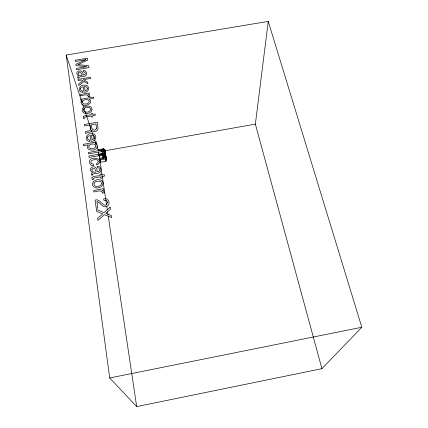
<?xml version="1.0" encoding="UTF-8"?>
<svg xmlns="http://www.w3.org/2000/svg" width="428" height="428" viewBox="0 0 428 428"><rect width="100%" height="100%" fill="white"/><g stroke="black" fill="none" stroke-linecap="round" stroke-linejoin="round"><path stroke-width="0.64" d="M321.92 368.685L255.372 124.125L268.244 21.4L66.185 55.057L109.707 377.967L136.676 406.6L321.92 368.685L361.815 327.265L268.244 21.4M94.23 138.613C95.663 136.848 93.502 134.59 91.522 135.216L92.175 139.705L94.23 138.613L91.437 130.38M109.707 377.967L361.815 327.265M100.227 155.059L99.05 155.268L99.51 158.328L103.036 157.697L103.362 158.692M106.01 157.22L105.727 156.322L104.919 156.466L105.208 157.365L106.01 157.22L104.807 149.426L104.009 149.57L103.72 148.655L98.21 149.634L98.338 150.496L102.848 149.698L103.335 151.212L102.051 151.437M105.818 159.954L106.021 161.26L100.505 162.244L99.772 160.077L99.638 159.2L104.181 158.392L102.848 149.698M99.772 160.077L105.32 159.088L106.021 161.26M104.807 149.426L106.476 160.035L105.673 160.179L104.919 156.466M104.555 150.854L255.372 124.125M98.558 151.967L98.922 154.401L102.442 153.775L102.929 155.278L101.982 150.742L102.442 153.775M101.399 154.856L102.576 154.647L103.432 158.579M99.51 158.328L100.013 159.81M99.638 159.2L100.141 160.682M99.05 155.268L99.558 156.766M98.922 154.401L99.43 155.899M98.21 149.634L98.579 150.742M66.185 55.057L82.101 102.527M82.738 104.427L83.588 106.963M84.011 108.225L91.014 129.117M94.62 139.876L96.107 144.306M96.958 146.836L98.231 150.635M105.727 156.322L106.476 160.035M104.823 153.47L105.021 154.765M104.239 150.624L104.437 151.919M104.635 153.219L104.833 154.513M104.009 149.57L105.208 157.365M103.72 148.655L105.32 159.088M103.619 153.069L103.811 154.31M103.999 155.546L104.186 156.782M102.576 154.647L103.036 157.697M99.339 154.438L99.531 155.733M100.216 160.286L100.505 162.244M98.75 152.561L102.099 174.999M102.297 176.315L106.535 204.691M106.733 206.007L107.321 209.966M107.615 211.946L108.011 214.589M108.209 215.905L136.676 406.6M95.958 145.734C95.942 148.837 90.426 149.875 88.799 147.473C87.836 143.91 94.984 142.545 95.958 145.734M102.618 192.985L104.368 192.916L104.041 191.642L102.067 190.396L103.763 190.086L103.555 188.695L93.721 190.476L93.93 191.947C96.225 191.915 101.96 188.962 102.618 192.985M82.363 101.736C82.283 105.288 88.623 104.368 89.372 101.709C89.163 98.258 83.262 99.141 82.363 101.736M81.015 101.88C80.828 108.931 95.631 103.833 89.072 99.093L93.652 98.312L93.465 97.065L80.806 99.237L80.978 100.419L82.155 100.216L81.015 101.88M88.393 96.691L90.019 96.626L89.73 95.519L87.906 94.449L89.489 94.176L89.308 92.972L80.143 94.534L80.325 95.808C82.433 95.904 87.676 93.085 88.393 96.691M92.609 174.308L92.726 175.02L91.517 175.239L91.271 173.613L92.523 172.687C85.921 167.562 97.108 162.966 97.226 171.462L98.215 171.633L99.35 170.895C99.97 169.536 99.189 167.348 97.407 167.749L97.21 166.422C100.157 165.593 101.741 169.381 100.596 171.681C98.927 174.287 94.775 172.661 92.609 174.308M98.274 161.27L97.894 162.811L96.498 163.646L96.701 165.021C108.289 158.526 85.274 153.909 90.26 164.443A3.371 2.9 -15.7 0 0 91.977 165.438L93.705 165.556L93.507 164.181L91.71 163.769L91.164 163.25L90.88 161.945A2.022 1.744 -15.7 0 1 91.646 160.639C93.454 159.478 97.445 158.547 98.274 161.27M78.811 77.393L78.913 78.008L77.789 78.201L77.575 76.794L78.747 75.997C72.594 71.62 83.257 67.608 83.123 74.927L84.696 74.847L85.284 73.846L84.979 72.3L83.326 71.722L83.16 70.577C85.739 69.807 87.387 73.022 86.253 75.109C84.6 77.404 80.871 75.943 78.811 77.393M91.918 177.807L92.202 179.755L93.497 179.519L93.422 178.439L94.058 178.011L100.425 176.866L100.628 178.235L101.966 177.995L101.762 176.625L104.48 176.138L104.261 174.683L101.543 175.175L101.372 174.014L100.04 174.255L100.211 175.41C97.782 176.598 93.582 175.271 91.918 177.807M107.492 202.289C104.742 210.795 100.216 197.463 95.091 200.16L96.247 208.34L97.83 208.051L96.899 201.535C100.655 202.198 102.511 208.875 107.043 206.184C111.28 204.113 108.268 197.014 103.678 198.892L103.902 200.406L106.497 200.652L107.492 202.289M91.929 169.413C91.608 171.74 94.283 172.896 96.172 171.96C95.738 170.05 93.711 166.235 91.929 169.413M83.289 116.823L83.551 118.599L84.787 118.385L84.717 117.4L85.333 117.01L91.415 115.951L91.603 117.202L92.881 116.978L92.694 115.731L95.294 115.282L95.096 113.955L92.496 114.404L92.341 113.345L91.062 113.57L91.223 114.624C88.885 115.731 84.942 114.474 83.289 116.823M78.228 73.172C77.944 75.301 80.485 76.131 82.139 75.36C81.727 73.616 79.849 70.433 78.228 73.172M103.02 183.687C102.586 188.267 94.706 189.647 92.753 185.543C91.062 180.889 97.579 178.38 101.078 180.167A4.114 3.601 -16.6 0 1 102.757 182.002L103.02 183.687M90.656 129.138C90.303 131.551 87.023 130.754 85.407 131.728L85.664 133.557L85.958 133.504C87.403 131.76 90.982 133.071 91.742 130.476L93.989 131.567L96.07 131.203L97.477 130.166L98.06 128.421L97.231 122.231L84.38 124.468L84.589 125.944L90.11 124.981L90.656 129.138M91.999 109.696C91.41 113.864 84.193 115.03 82.272 111.382C80.785 107.021 86.996 105.021 90.185 106.551A3.884 3.226 -13.1 0 1 91.758 108.188L91.999 109.696M87.473 137.19L87.74 139.143L89.645 140.1L89.837 141.438C83.594 141.438 86.082 132.675 91.464 133.771C97.621 132.835 97.033 142.064 91.111 141.331L90.254 135.403L88.029 136.388L87.473 137.19M96.541 128.261C94.481 132.739 90.581 128.432 91.565 124.725L95.958 123.96L96.541 128.261M97.434 146.483C96.755 152.25 83.744 150.838 88.355 144.835L83.487 145.697L83.299 144.322L96.557 141.984L96.755 143.316L95.498 143.541L97.145 144.948L97.434 146.483M80.523 88.409L80.769 90.217L82.599 91.1L82.775 92.346C76.746 92.384 79.276 84.129 84.38 85.226C90.303 84.284 89.661 93.01 84.006 92.245L83.209 86.745L81.058 87.66L80.523 88.409M94.053 183.254C92.796 188.218 103.036 186.956 101.377 182.478A2.279 1.996 -16.6 0 0 100.104 181.36C98.039 180.894 95.155 181.204 94.053 183.254M83.519 109.327C82.411 113.805 91.876 112.671 90.447 108.621A2.151 1.787 -13.1 0 0 89.254 107.621C87.312 107.225 84.626 107.449 83.519 109.327M87.446 88.762L86.579 90.105L85.038 90.736L84.428 86.568L86.836 87.114L87.446 88.762M110.119 207.238L104.068 212.598L96.407 209.463L96.691 211.48L102.827 213.877L97.654 218.269L97.953 220.372L104.373 214.685L111.692 217.627L111.387 215.616L105.668 213.438L110.435 209.324L110.119 207.238M84.123 81.561L78.87 85.53L78.645 83.931L82.893 80.838L81.571 79.993L78.169 80.571L77.998 79.378L90.42 77.275L90.597 78.463L83.385 79.688L87.708 82.23L87.949 83.824L84.123 81.561M85.793 59.717L75.863 64.28L76.05 65.612L86.841 66.698L76.446 68.416L76.628 69.7L88.954 67.624L88.666 65.719L77.859 64.639L87.81 60.064L87.521 58.16L75.285 60.209L75.467 61.482L85.793 59.717M101.473 150.207L88.35 152.534L88.548 153.919L101.682 151.592L101.473 150.207M98.392 154.315L88.842 156.011L89.045 157.434L98.606 155.739L98.392 154.315M101.998 153.679L100.173 154L100.387 155.418L102.217 155.096L101.998 153.679"/></g></svg>
